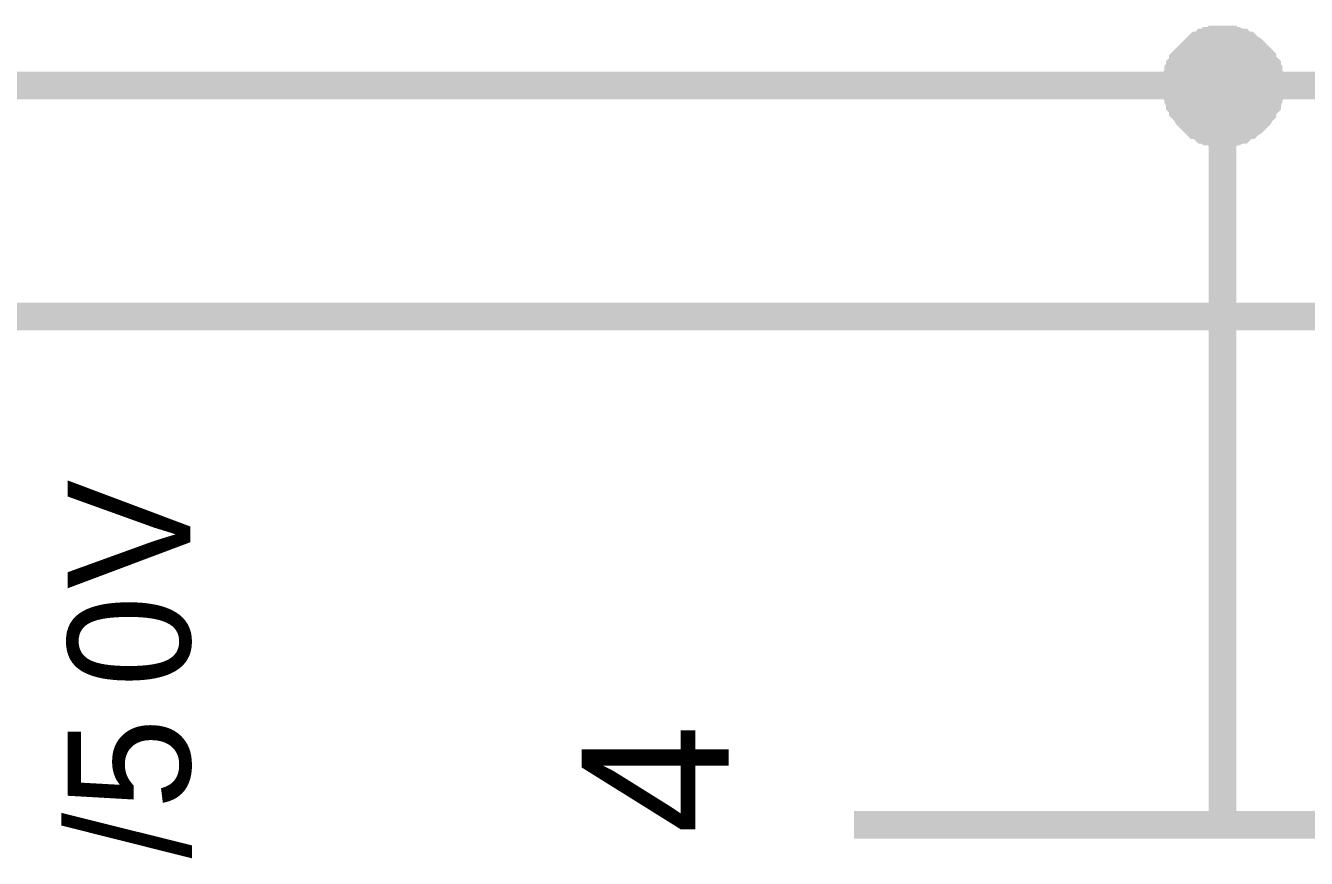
# Model space of a CAD drawing. Header units: millimetres. Extents: x 0 to 420, y 0 to 297.
# Drawn here: x 209.54 to 223.4, y 184.13 to 193.14 of the extents above; entities that cross this region are included whole.
import ezdxf

# ---------------------------------------------------------------- set-up
doc = ezdxf.new("R2010")
doc.units = ezdxf.units.MM
doc.layers.add('Sheet', color=255, linetype='Continuous')

msp = doc.modelspace()

# ---------------------------------------------------------------- linework, layer by layer
at = {"layer": 'Sheet'}
for points, const_width in [([(222, 192.497), (222, 192.53), (222, 192.547), (222, 192.58), (222.016, 192.596), (222.016, 192.629), (222.016, 192.646), (222.033, 192.663), (222.033, 192.696), (222.049, 192.712), (222.066, 192.729), (222.066, 192.762), (222.082, 192.778), (222.099, 192.795), (222.115, 192.812), (222.132, 192.828), (222.148, 192.845), (222.165, 192.861), (222.182, 192.878), (222.198, 192.894), (222.215, 192.911), (222.231, 192.927), (222.264, 192.927), (222.281, 192.944), (222.297, 192.961), (222.331, 192.961), (222.347, 192.977), (222.364, 192.977), (222.397, 192.977), (222.413, 192.994), (222.446, 192.994), (222.463, 192.994), (222.496, 192.994)], 0.3), ([(222, 192.497), (222, 192.53), (222, 192.547), (222, 192.58), (222.016, 192.596), (222.016, 192.629), (222.016, 192.646), (222.033, 192.663), (222.033, 192.696), (222.049, 192.712), (222.066, 192.729), (222.066, 192.762), (222.082, 192.778), (222.099, 192.795), (222.115, 192.812), (222.132, 192.828), (222.148, 192.845), (222.165, 192.861), (222.182, 192.878), (222.198, 192.894), (222.215, 192.911), (222.231, 192.927), (222.264, 192.927), (222.281, 192.944), (222.297, 192.961), (222.331, 192.961), (222.347, 192.977), (222.364, 192.977), (222.397, 192.977), (222.413, 192.994), (222.446, 192.994), (222.463, 192.994), (222.496, 192.994)], 0.3), ([(222, 192.497), (222, 192.53), (222, 192.547), (222, 192.58), (222.016, 192.596), (222.016, 192.629), (222.016, 192.646), (222.033, 192.663), (222.033, 192.696), (222.049, 192.712), (222.066, 192.729), (222.066, 192.762), (222.082, 192.778), (222.099, 192.795), (222.115, 192.812), (222.132, 192.828), (222.148, 192.845), (222.165, 192.861), (222.182, 192.878), (222.198, 192.894), (222.215, 192.911), (222.231, 192.927), (222.264, 192.927), (222.281, 192.944), (222.297, 192.961), (222.331, 192.961), (222.347, 192.977), (222.364, 192.977), (222.397, 192.977), (222.413, 192.994), (222.446, 192.994), (222.463, 192.994), (222.496, 192.994)], 0.3), ([(222, 192.497), (222, 192.53), (222, 192.547), (222, 192.58), (222.016, 192.596), (222.016, 192.629), (222.016, 192.646), (222.033, 192.663), (222.033, 192.696), (222.049, 192.712), (222.066, 192.729), (222.066, 192.762), (222.082, 192.778), (222.099, 192.795), (222.115, 192.812), (222.132, 192.828), (222.148, 192.845), (222.165, 192.861), (222.182, 192.878), (222.198, 192.894), (222.215, 192.911), (222.231, 192.927), (222.264, 192.927), (222.281, 192.944), (222.297, 192.961), (222.331, 192.961), (222.347, 192.977), (222.364, 192.977), (222.397, 192.977), (222.413, 192.994), (222.446, 192.994), (222.463, 192.994), (222.496, 192.994)], 0.3), ([(222.496, 192.994), (222.496, 192.994)], 0.3), ([(222.496, 192.994), (222.529, 192.994), (222.546, 192.994), (222.579, 192.994), (222.595, 192.977), (222.628, 192.977), (222.645, 192.977), (222.678, 192.961), (222.695, 192.961), (222.711, 192.944), (222.744, 192.927), (222.761, 192.927), (222.777, 192.911), (222.794, 192.894), (222.827, 192.878), (222.844, 192.861), (222.86, 192.845), (222.877, 192.828), (222.893, 192.812), (222.91, 192.795), (222.926, 192.778), (222.926, 192.762), (222.943, 192.729), (222.959, 192.712), (222.976, 192.696), (222.976, 192.663), (222.993, 192.646), (222.993, 192.629), (222.993, 192.596), (223.009, 192.58), (223.009, 192.547), (223.009, 192.53), (223.009, 192.497)], 0.3), ([(222.496, 192.994), (222.496, 192.994)], 0.3), ([(222.496, 192.994), (222.529, 192.994), (222.546, 192.994), (222.579, 192.994), (222.595, 192.977), (222.628, 192.977), (222.645, 192.977), (222.678, 192.961), (222.695, 192.961), (222.711, 192.944), (222.744, 192.927), (222.761, 192.927), (222.777, 192.911), (222.794, 192.894), (222.827, 192.878), (222.844, 192.861), (222.86, 192.845), (222.877, 192.828), (222.893, 192.812), (222.91, 192.795), (222.926, 192.778), (222.926, 192.762), (222.943, 192.729), (222.959, 192.712), (222.976, 192.696), (222.976, 192.663), (222.993, 192.646), (222.993, 192.629), (222.993, 192.596), (223.009, 192.58), (223.009, 192.547), (223.009, 192.53), (223.009, 192.497)], 0.3), ([(222.496, 192.994), (222.496, 192.994)], 0.3), ([(222.496, 192.994), (222.529, 192.994), (222.546, 192.994), (222.579, 192.994), (222.595, 192.977), (222.628, 192.977), (222.645, 192.977), (222.678, 192.961), (222.695, 192.961), (222.711, 192.944), (222.744, 192.927), (222.761, 192.927), (222.777, 192.911), (222.794, 192.894), (222.827, 192.878), (222.844, 192.861), (222.86, 192.845), (222.877, 192.828), (222.893, 192.812), (222.91, 192.795), (222.926, 192.778), (222.926, 192.762), (222.943, 192.729), (222.959, 192.712), (222.976, 192.696), (222.976, 192.663), (222.993, 192.646), (222.993, 192.629), (222.993, 192.596), (223.009, 192.58), (223.009, 192.547), (223.009, 192.53), (223.009, 192.497)], 0.3), ([(222.496, 192.994), (222.496, 192.994)], 0.3), ([(222.496, 192.994), (222.529, 192.994), (222.546, 192.994), (222.579, 192.994), (222.595, 192.977), (222.628, 192.977), (222.645, 192.977), (222.678, 192.961), (222.695, 192.961), (222.711, 192.944), (222.744, 192.927), (222.761, 192.927), (222.777, 192.911), (222.794, 192.894), (222.827, 192.878), (222.844, 192.861), (222.86, 192.845), (222.877, 192.828), (222.893, 192.812), (222.91, 192.795), (222.926, 192.778), (222.926, 192.762), (222.943, 192.729), (222.959, 192.712), (222.976, 192.696), (222.976, 192.663), (222.993, 192.646), (222.993, 192.629), (222.993, 192.596), (223.009, 192.58), (223.009, 192.547), (223.009, 192.53), (223.009, 192.497)], 0.3), ([(222, 192.497), (222, 192.53), (222, 192.547), (222, 192.58), (222.016, 192.596), (222.016, 192.629), (222.016, 192.646), (222.033, 192.663), (222.033, 192.696), (222.049, 192.712), (222.066, 192.729), (222.066, 192.762), (222.082, 192.778), (222.099, 192.795), (222.115, 192.812), (222.132, 192.828), (222.148, 192.845), (222.165, 192.861), (222.182, 192.878), (222.198, 192.894), (222.215, 192.911), (222.231, 192.927), (222.264, 192.927), (222.281, 192.944), (222.297, 192.961), (222.331, 192.961), (222.347, 192.977), (222.364, 192.977), (222.397, 192.977), (222.413, 192.994), (222.446, 192.994), (222.463, 192.994), (222.496, 192.994)], 0.0991), ([(222, 192.497), (222, 192.53), (222, 192.547), (222, 192.58), (222.016, 192.596), (222.016, 192.629), (222.016, 192.646), (222.033, 192.663), (222.033, 192.696), (222.049, 192.712), (222.066, 192.729), (222.066, 192.762), (222.082, 192.778), (222.099, 192.795), (222.115, 192.812), (222.132, 192.828), (222.148, 192.845), (222.165, 192.861), (222.182, 192.878), (222.198, 192.894), (222.215, 192.911), (222.231, 192.927), (222.264, 192.927), (222.281, 192.944), (222.297, 192.961), (222.331, 192.961), (222.347, 192.977), (222.364, 192.977), (222.397, 192.977), (222.413, 192.994), (222.446, 192.994), (222.463, 192.994), (222.496, 192.994)], 0.0991), ([(222, 192.497), (222, 192.53), (222, 192.547), (222, 192.58), (222.016, 192.596), (222.016, 192.629), (222.016, 192.646), (222.033, 192.663), (222.033, 192.696), (222.049, 192.712), (222.066, 192.729), (222.066, 192.762), (222.082, 192.778), (222.099, 192.795), (222.115, 192.812), (222.132, 192.828), (222.148, 192.845), (222.165, 192.861), (222.182, 192.878), (222.198, 192.894), (222.215, 192.911), (222.231, 192.927), (222.264, 192.927), (222.281, 192.944), (222.297, 192.961), (222.331, 192.961), (222.347, 192.977), (222.364, 192.977), (222.397, 192.977), (222.413, 192.994), (222.446, 192.994), (222.463, 192.994), (222.496, 192.994)], 0.0991), ([(222, 192.497), (222, 192.53), (222, 192.547), (222, 192.58), (222.016, 192.596), (222.016, 192.629), (222.016, 192.646), (222.033, 192.663), (222.033, 192.696), (222.049, 192.712), (222.066, 192.729), (222.066, 192.762), (222.082, 192.778), (222.099, 192.795), (222.115, 192.812), (222.132, 192.828), (222.148, 192.845), (222.165, 192.861), (222.182, 192.878), (222.198, 192.894), (222.215, 192.911), (222.231, 192.927), (222.264, 192.927), (222.281, 192.944), (222.297, 192.961), (222.331, 192.961), (222.347, 192.977), (222.364, 192.977), (222.397, 192.977), (222.413, 192.994), (222.446, 192.994), (222.463, 192.994), (222.496, 192.994)], 0.0991), ([(222.496, 192.994), (222.496, 192.994)], 0.0991), ([(222.496, 192.994), (222.529, 192.994), (222.546, 192.994), (222.579, 192.994), (222.595, 192.977), (222.628, 192.977), (222.645, 192.977), (222.678, 192.961), (222.695, 192.961), (222.711, 192.944), (222.744, 192.927), (222.761, 192.927), (222.777, 192.911), (222.794, 192.894), (222.827, 192.878), (222.844, 192.861), (222.86, 192.845), (222.877, 192.828), (222.893, 192.812), (222.91, 192.795), (222.926, 192.778), (222.926, 192.762), (222.943, 192.729), (222.959, 192.712), (222.976, 192.696), (222.976, 192.663), (222.993, 192.646), (222.993, 192.629), (222.993, 192.596), (223.009, 192.58), (223.009, 192.547), (223.009, 192.53), (223.009, 192.497)], 0.0991), ([(222.496, 192.994), (222.496, 192.994)], 0.0991), ([(222.496, 192.994), (222.529, 192.994), (222.546, 192.994), (222.579, 192.994), (222.595, 192.977), (222.628, 192.977), (222.645, 192.977), (222.678, 192.961), (222.695, 192.961), (222.711, 192.944), (222.744, 192.927), (222.761, 192.927), (222.777, 192.911), (222.794, 192.894), (222.827, 192.878), (222.844, 192.861), (222.86, 192.845), (222.877, 192.828), (222.893, 192.812), (222.91, 192.795), (222.926, 192.778), (222.926, 192.762), (222.943, 192.729), (222.959, 192.712), (222.976, 192.696), (222.976, 192.663), (222.993, 192.646), (222.993, 192.629), (222.993, 192.596), (223.009, 192.58), (223.009, 192.547), (223.009, 192.53), (223.009, 192.497)], 0.0991), ([(222.496, 192.994), (222.496, 192.994)], 0.0991), ([(222.496, 192.994), (222.529, 192.994), (222.546, 192.994), (222.579, 192.994), (222.595, 192.977), (222.628, 192.977), (222.645, 192.977), (222.678, 192.961), (222.695, 192.961), (222.711, 192.944), (222.744, 192.927), (222.761, 192.927), (222.777, 192.911), (222.794, 192.894), (222.827, 192.878), (222.844, 192.861), (222.86, 192.845), (222.877, 192.828), (222.893, 192.812), (222.91, 192.795), (222.926, 192.778), (222.926, 192.762), (222.943, 192.729), (222.959, 192.712), (222.976, 192.696), (222.976, 192.663), (222.993, 192.646), (222.993, 192.629), (222.993, 192.596), (223.009, 192.58), (223.009, 192.547), (223.009, 192.53), (223.009, 192.497)], 0.0991), ([(222.496, 192.994), (222.496, 192.994)], 0.0991), ([(222.496, 192.994), (222.529, 192.994), (222.546, 192.994), (222.579, 192.994), (222.595, 192.977), (222.628, 192.977), (222.645, 192.977), (222.678, 192.961), (222.695, 192.961), (222.711, 192.944), (222.744, 192.927), (222.761, 192.927), (222.777, 192.911), (222.794, 192.894), (222.827, 192.878), (222.844, 192.861), (222.86, 192.845), (222.877, 192.828), (222.893, 192.812), (222.91, 192.795), (222.926, 192.778), (222.926, 192.762), (222.943, 192.729), (222.959, 192.712), (222.976, 192.696), (222.976, 192.663), (222.993, 192.646), (222.993, 192.629), (222.993, 192.596), (223.009, 192.58), (223.009, 192.547), (223.009, 192.53), (223.009, 192.497)], 0.0991), ([(347.44, 192.497), (222.496, 192.497), (72.576, 192.497)], 0.3), ([(222.496, 191.984), (222.463, 191.984), (222.446, 191.984), (222.413, 191.984), (222.397, 192), (222.364, 192), (222.347, 192), (222.331, 192.017), (222.297, 192.017), (222.281, 192.033), (222.264, 192.05), (222.231, 192.066), (222.215, 192.066), (222.198, 192.083), (222.182, 192.1), (222.165, 192.116), (222.148, 192.133), (222.132, 192.149), (222.115, 192.166), (222.099, 192.199), (222.082, 192.215), (222.066, 192.232), (222.066, 192.249), (222.049, 192.282), (222.033, 192.298), (222.033, 192.315), (222.016, 192.348), (222.016, 192.364), (222.016, 192.398), (222, 192.414), (222, 192.447), (222, 192.464), (222, 192.497)], 0.3), ([(222, 192.497), (222, 192.497)], 0.3), ([(222.496, 191.984), (222.463, 191.984), (222.446, 191.984), (222.413, 191.984), (222.397, 192), (222.364, 192), (222.347, 192), (222.331, 192.017), (222.297, 192.017), (222.281, 192.033), (222.264, 192.05), (222.231, 192.066), (222.215, 192.066), (222.198, 192.083), (222.182, 192.1), (222.165, 192.116), (222.148, 192.133), (222.132, 192.149), (222.115, 192.166), (222.099, 192.199), (222.082, 192.215), (222.066, 192.232), (222.066, 192.249), (222.049, 192.282), (222.033, 192.298), (222.033, 192.315), (222.016, 192.348), (222.016, 192.364), (222.016, 192.398), (222, 192.414), (222, 192.447), (222, 192.464), (222, 192.497)], 0.3), ([(222, 192.497), (222, 192.497)], 0.3), ([(222.496, 191.984), (222.463, 191.984), (222.446, 191.984), (222.413, 191.984), (222.397, 192), (222.364, 192), (222.347, 192), (222.331, 192.017), (222.297, 192.017), (222.281, 192.033), (222.264, 192.05), (222.231, 192.066), (222.215, 192.066), (222.198, 192.083), (222.182, 192.1), (222.165, 192.116), (222.148, 192.133), (222.132, 192.149), (222.115, 192.166), (222.099, 192.199), (222.082, 192.215), (222.066, 192.232), (222.066, 192.249), (222.049, 192.282), (222.033, 192.298), (222.033, 192.315), (222.016, 192.348), (222.016, 192.364), (222.016, 192.398), (222, 192.414), (222, 192.447), (222, 192.464), (222, 192.497)], 0.3), ([(222, 192.497), (222, 192.497)], 0.3), ([(222.496, 191.984), (222.463, 191.984), (222.446, 191.984), (222.413, 191.984), (222.397, 192), (222.364, 192), (222.347, 192), (222.331, 192.017), (222.297, 192.017), (222.281, 192.033), (222.264, 192.05), (222.231, 192.066), (222.215, 192.066), (222.198, 192.083), (222.182, 192.1), (222.165, 192.116), (222.148, 192.133), (222.132, 192.149), (222.115, 192.166), (222.099, 192.199), (222.082, 192.215), (222.066, 192.232), (222.066, 192.249), (222.049, 192.282), (222.033, 192.298), (222.033, 192.315), (222.016, 192.348), (222.016, 192.364), (222.016, 192.398), (222, 192.414), (222, 192.447), (222, 192.464), (222, 192.497)], 0.3), ([(222, 192.497), (222, 192.497)], 0.3), ([(222.496, 191.984), (222.463, 191.984), (222.446, 191.984), (222.413, 191.984), (222.397, 192), (222.364, 192), (222.347, 192), (222.331, 192.017), (222.297, 192.017), (222.281, 192.033), (222.264, 192.05), (222.231, 192.066), (222.215, 192.066), (222.198, 192.083), (222.182, 192.1), (222.165, 192.116), (222.148, 192.133), (222.132, 192.149), (222.115, 192.166), (222.099, 192.199), (222.082, 192.215), (222.066, 192.232), (222.066, 192.249), (222.049, 192.282), (222.033, 192.298), (222.033, 192.315), (222.016, 192.348), (222.016, 192.364), (222.016, 192.398), (222, 192.414), (222, 192.447), (222, 192.464), (222, 192.497)], 0.0991), ([(222, 192.497), (222, 192.497)], 0.0991), ([(222.496, 191.984), (222.463, 191.984), (222.446, 191.984), (222.413, 191.984), (222.397, 192), (222.364, 192), (222.347, 192), (222.331, 192.017), (222.297, 192.017), (222.281, 192.033), (222.264, 192.05), (222.231, 192.066), (222.215, 192.066), (222.198, 192.083), (222.182, 192.1), (222.165, 192.116), (222.148, 192.133), (222.132, 192.149), (222.115, 192.166), (222.099, 192.199), (222.082, 192.215), (222.066, 192.232), (222.066, 192.249), (222.049, 192.282), (222.033, 192.298), (222.033, 192.315), (222.016, 192.348), (222.016, 192.364), (222.016, 192.398), (222, 192.414), (222, 192.447), (222, 192.464), (222, 192.497)], 0.0991), ([(222, 192.497), (222, 192.497)], 0.0991), ([(222.496, 191.984), (222.463, 191.984), (222.446, 191.984), (222.413, 191.984), (222.397, 192), (222.364, 192), (222.347, 192), (222.331, 192.017), (222.297, 192.017), (222.281, 192.033), (222.264, 192.05), (222.231, 192.066), (222.215, 192.066), (222.198, 192.083), (222.182, 192.1), (222.165, 192.116), (222.148, 192.133), (222.132, 192.149), (222.115, 192.166), (222.099, 192.199), (222.082, 192.215), (222.066, 192.232), (222.066, 192.249), (222.049, 192.282), (222.033, 192.298), (222.033, 192.315), (222.016, 192.348), (222.016, 192.364), (222.016, 192.398), (222, 192.414), (222, 192.447), (222, 192.464), (222, 192.497)], 0.0991), ([(222, 192.497), (222, 192.497)], 0.0991), ([(222.496, 191.984), (222.463, 191.984), (222.446, 191.984), (222.413, 191.984), (222.397, 192), (222.364, 192), (222.347, 192), (222.331, 192.017), (222.297, 192.017), (222.281, 192.033), (222.264, 192.05), (222.231, 192.066), (222.215, 192.066), (222.198, 192.083), (222.182, 192.1), (222.165, 192.116), (222.148, 192.133), (222.132, 192.149), (222.115, 192.166), (222.099, 192.199), (222.082, 192.215), (222.066, 192.232), (222.066, 192.249), (222.049, 192.282), (222.033, 192.298), (222.033, 192.315), (222.016, 192.348), (222.016, 192.364), (222.016, 192.398), (222, 192.414), (222, 192.447), (222, 192.464), (222, 192.497)], 0.0991), ([(222, 192.497), (222, 192.497)], 0.0991), ([(223.009, 192.497), (223.009, 192.464), (223.009, 192.447), (223.009, 192.414), (222.993, 192.398), (222.993, 192.364), (222.993, 192.348), (222.976, 192.315), (222.976, 192.298), (222.959, 192.282), (222.943, 192.249), (222.926, 192.232), (222.926, 192.215), (222.91, 192.199), (222.893, 192.166), (222.877, 192.149), (222.86, 192.133), (222.844, 192.116), (222.827, 192.1), (222.794, 192.083), (222.777, 192.066), (222.761, 192.066), (222.744, 192.05), (222.711, 192.033), (222.695, 192.017), (222.678, 192.017), (222.645, 192), (222.628, 192), (222.595, 192), (222.579, 191.984), (222.546, 191.984), (222.529, 191.984), (222.496, 191.984)], 0.3), ([(222.496, 192.497), (222.496, 187.496)], 0.3), ([(223.009, 192.497), (223.009, 192.464), (223.009, 192.447), (223.009, 192.414), (222.993, 192.398), (222.993, 192.364), (222.993, 192.348), (222.976, 192.315), (222.976, 192.298), (222.959, 192.282), (222.943, 192.249), (222.926, 192.232), (222.926, 192.215), (222.91, 192.199), (222.893, 192.166), (222.877, 192.149), (222.86, 192.133), (222.844, 192.116), (222.827, 192.1), (222.794, 192.083), (222.777, 192.066), (222.761, 192.066), (222.744, 192.05), (222.711, 192.033), (222.695, 192.017), (222.678, 192.017), (222.645, 192), (222.628, 192), (222.595, 192), (222.579, 191.984), (222.546, 191.984), (222.529, 191.984), (222.496, 191.984)], 0.3), ([(223.009, 192.497), (223.009, 192.464), (223.009, 192.447), (223.009, 192.414), (222.993, 192.398), (222.993, 192.364), (222.993, 192.348), (222.976, 192.315), (222.976, 192.298), (222.959, 192.282), (222.943, 192.249), (222.926, 192.232), (222.926, 192.215), (222.91, 192.199), (222.893, 192.166), (222.877, 192.149), (222.86, 192.133), (222.844, 192.116), (222.827, 192.1), (222.794, 192.083), (222.777, 192.066), (222.761, 192.066), (222.744, 192.05), (222.711, 192.033), (222.695, 192.017), (222.678, 192.017), (222.645, 192), (222.628, 192), (222.595, 192), (222.579, 191.984), (222.546, 191.984), (222.529, 191.984), (222.496, 191.984)], 0.3), ([(223.009, 192.497), (223.009, 192.464), (223.009, 192.447), (223.009, 192.414), (222.993, 192.398), (222.993, 192.364), (222.993, 192.348), (222.976, 192.315), (222.976, 192.298), (222.959, 192.282), (222.943, 192.249), (222.926, 192.232), (222.926, 192.215), (222.91, 192.199), (222.893, 192.166), (222.877, 192.149), (222.86, 192.133), (222.844, 192.116), (222.827, 192.1), (222.794, 192.083), (222.777, 192.066), (222.761, 192.066), (222.744, 192.05), (222.711, 192.033), (222.695, 192.017), (222.678, 192.017), (222.645, 192), (222.628, 192), (222.595, 192), (222.579, 191.984), (222.546, 191.984), (222.529, 191.984), (222.496, 191.984)], 0.3), ([(223.009, 192.497), (223.009, 192.464), (223.009, 192.447), (223.009, 192.414), (222.993, 192.398), (222.993, 192.364), (222.993, 192.348), (222.976, 192.315), (222.976, 192.298), (222.959, 192.282), (222.943, 192.249), (222.926, 192.232), (222.926, 192.215), (222.91, 192.199), (222.893, 192.166), (222.877, 192.149), (222.86, 192.133), (222.844, 192.116), (222.827, 192.1), (222.794, 192.083), (222.777, 192.066), (222.761, 192.066), (222.744, 192.05), (222.711, 192.033), (222.695, 192.017), (222.678, 192.017), (222.645, 192), (222.628, 192), (222.595, 192), (222.579, 191.984), (222.546, 191.984), (222.529, 191.984), (222.496, 191.984)], 0.0991), ([(223.009, 192.497), (223.009, 192.464), (223.009, 192.447), (223.009, 192.414), (222.993, 192.398), (222.993, 192.364), (222.993, 192.348), (222.976, 192.315), (222.976, 192.298), (222.959, 192.282), (222.943, 192.249), (222.926, 192.232), (222.926, 192.215), (222.91, 192.199), (222.893, 192.166), (222.877, 192.149), (222.86, 192.133), (222.844, 192.116), (222.827, 192.1), (222.794, 192.083), (222.777, 192.066), (222.761, 192.066), (222.744, 192.05), (222.711, 192.033), (222.695, 192.017), (222.678, 192.017), (222.645, 192), (222.628, 192), (222.595, 192), (222.579, 191.984), (222.546, 191.984), (222.529, 191.984), (222.496, 191.984)], 0.0991), ([(223.009, 192.497), (223.009, 192.464), (223.009, 192.447), (223.009, 192.414), (222.993, 192.398), (222.993, 192.364), (222.993, 192.348), (222.976, 192.315), (222.976, 192.298), (222.959, 192.282), (222.943, 192.249), (222.926, 192.232), (222.926, 192.215), (222.91, 192.199), (222.893, 192.166), (222.877, 192.149), (222.86, 192.133), (222.844, 192.116), (222.827, 192.1), (222.794, 192.083), (222.777, 192.066), (222.761, 192.066), (222.744, 192.05), (222.711, 192.033), (222.695, 192.017), (222.678, 192.017), (222.645, 192), (222.628, 192), (222.595, 192), (222.579, 191.984), (222.546, 191.984), (222.529, 191.984), (222.496, 191.984)], 0.0991), ([(223.009, 192.497), (223.009, 192.464), (223.009, 192.447), (223.009, 192.414), (222.993, 192.398), (222.993, 192.364), (222.993, 192.348), (222.976, 192.315), (222.976, 192.298), (222.959, 192.282), (222.943, 192.249), (222.926, 192.232), (222.926, 192.215), (222.91, 192.199), (222.893, 192.166), (222.877, 192.149), (222.86, 192.133), (222.844, 192.116), (222.827, 192.1), (222.794, 192.083), (222.777, 192.066), (222.761, 192.066), (222.744, 192.05), (222.711, 192.033), (222.695, 192.017), (222.678, 192.017), (222.645, 192), (222.628, 192), (222.595, 192), (222.579, 191.984), (222.546, 191.984), (222.529, 191.984), (222.496, 191.984)], 0.0991), ([(223.009, 192.497), (223.009, 192.497), (223.009, 192.497), (223.009, 192.497), (223.009, 192.497), (223.009, 192.497), (223.009, 192.497), (223.009, 192.497), (223.009, 192.497), (223.009, 192.497), (223.009, 192.497), (223.009, 192.497), (223.009, 192.497), (223.009, 192.497), (223.009, 192.497), (223.009, 192.497), (223.009, 192.497), (223.009, 192.497), (223.009, 192.497), (223.009, 192.497), (223.009, 192.497), (223.009, 192.497), (223.009, 192.497), (223.009, 192.497), (223.009, 192.497), (223.009, 192.497), (223.009, 192.497), (223.009, 192.497), (223.009, 192.497), (223.009, 192.497), (223.009, 192.497), (223.009, 192.497), (223.009, 192.497)], 0.3), ([(223.009, 192.497), (223.009, 192.497)], 0.3), ([(223.009, 192.497), (223.009, 192.497), (223.009, 192.497), (223.009, 192.497), (223.009, 192.497), (223.009, 192.497), (223.009, 192.497), (223.009, 192.497), (223.009, 192.497), (223.009, 192.497), (223.009, 192.497), (223.009, 192.497), (223.009, 192.497), (223.009, 192.497), (223.009, 192.497), (223.009, 192.497), (223.009, 192.497), (223.009, 192.497), (223.009, 192.497), (223.009, 192.497), (223.009, 192.497), (223.009, 192.497), (223.009, 192.497), (223.009, 192.497), (223.009, 192.497), (223.009, 192.497), (223.009, 192.497), (223.009, 192.497), (223.009, 192.497), (223.009, 192.497), (223.009, 192.497), (223.009, 192.497), (223.009, 192.497)], 0.3), ([(223.009, 192.497), (223.009, 192.497)], 0.3), ([(223.009, 192.497), (223.009, 192.497), (223.009, 192.497), (223.009, 192.497), (223.009, 192.497), (223.009, 192.497), (223.009, 192.497), (223.009, 192.497), (223.009, 192.497), (223.009, 192.497), (223.009, 192.497), (223.009, 192.497), (223.009, 192.497), (223.009, 192.497), (223.009, 192.497), (223.009, 192.497), (223.009, 192.497), (223.009, 192.497), (223.009, 192.497), (223.009, 192.497), (223.009, 192.497), (223.009, 192.497), (223.009, 192.497), (223.009, 192.497), (223.009, 192.497), (223.009, 192.497), (223.009, 192.497), (223.009, 192.497), (223.009, 192.497), (223.009, 192.497), (223.009, 192.497), (223.009, 192.497), (223.009, 192.497)], 0.3), ([(223.009, 192.497), (223.009, 192.497)], 0.3), ([(223.009, 192.497), (223.009, 192.497), (223.009, 192.497), (223.009, 192.497), (223.009, 192.497), (223.009, 192.497), (223.009, 192.497), (223.009, 192.497), (223.009, 192.497), (223.009, 192.497), (223.009, 192.497), (223.009, 192.497), (223.009, 192.497), (223.009, 192.497), (223.009, 192.497), (223.009, 192.497), (223.009, 192.497), (223.009, 192.497), (223.009, 192.497), (223.009, 192.497), (223.009, 192.497), (223.009, 192.497), (223.009, 192.497), (223.009, 192.497), (223.009, 192.497), (223.009, 192.497), (223.009, 192.497), (223.009, 192.497), (223.009, 192.497), (223.009, 192.497), (223.009, 192.497), (223.009, 192.497), (223.009, 192.497)], 0.3), ([(223.009, 192.497), (223.009, 192.497)], 0.3), ([(223.009, 192.497), (223.009, 192.497), (223.009, 192.497), (223.009, 192.497), (223.009, 192.497), (223.009, 192.497), (223.009, 192.497), (223.009, 192.497), (223.009, 192.497), (223.009, 192.497), (223.009, 192.497), (223.009, 192.497), (223.009, 192.497), (223.009, 192.497), (223.009, 192.497), (223.009, 192.497), (223.009, 192.497), (223.009, 192.497), (223.009, 192.497), (223.009, 192.497), (223.009, 192.497), (223.009, 192.497), (223.009, 192.497), (223.009, 192.497), (223.009, 192.497), (223.009, 192.497), (223.009, 192.497), (223.009, 192.497), (223.009, 192.497), (223.009, 192.497), (223.009, 192.497), (223.009, 192.497), (223.009, 192.497)], 0.0991), ([(223.009, 192.497), (223.009, 192.497)], 0.0991), ([(223.009, 192.497), (223.009, 192.497), (223.009, 192.497), (223.009, 192.497), (223.009, 192.497), (223.009, 192.497), (223.009, 192.497), (223.009, 192.497), (223.009, 192.497), (223.009, 192.497), (223.009, 192.497), (223.009, 192.497), (223.009, 192.497), (223.009, 192.497), (223.009, 192.497), (223.009, 192.497), (223.009, 192.497), (223.009, 192.497), (223.009, 192.497), (223.009, 192.497), (223.009, 192.497), (223.009, 192.497), (223.009, 192.497), (223.009, 192.497), (223.009, 192.497), (223.009, 192.497), (223.009, 192.497), (223.009, 192.497), (223.009, 192.497), (223.009, 192.497), (223.009, 192.497), (223.009, 192.497), (223.009, 192.497)], 0.0991), ([(223.009, 192.497), (223.009, 192.497)], 0.0991), ([(223.009, 192.497), (223.009, 192.497), (223.009, 192.497), (223.009, 192.497), (223.009, 192.497), (223.009, 192.497), (223.009, 192.497), (223.009, 192.497), (223.009, 192.497), (223.009, 192.497), (223.009, 192.497), (223.009, 192.497), (223.009, 192.497), (223.009, 192.497), (223.009, 192.497), (223.009, 192.497), (223.009, 192.497), (223.009, 192.497), (223.009, 192.497), (223.009, 192.497), (223.009, 192.497), (223.009, 192.497), (223.009, 192.497), (223.009, 192.497), (223.009, 192.497), (223.009, 192.497), (223.009, 192.497), (223.009, 192.497), (223.009, 192.497), (223.009, 192.497), (223.009, 192.497), (223.009, 192.497), (223.009, 192.497)], 0.0991), ([(223.009, 192.497), (223.009, 192.497)], 0.0991), ([(223.009, 192.497), (223.009, 192.497), (223.009, 192.497), (223.009, 192.497), (223.009, 192.497), (223.009, 192.497), (223.009, 192.497), (223.009, 192.497), (223.009, 192.497), (223.009, 192.497), (223.009, 192.497), (223.009, 192.497), (223.009, 192.497), (223.009, 192.497), (223.009, 192.497), (223.009, 192.497), (223.009, 192.497), (223.009, 192.497), (223.009, 192.497), (223.009, 192.497), (223.009, 192.497), (223.009, 192.497), (223.009, 192.497), (223.009, 192.497), (223.009, 192.497), (223.009, 192.497), (223.009, 192.497), (223.009, 192.497), (223.009, 192.497), (223.009, 192.497), (223.009, 192.497), (223.009, 192.497), (223.009, 192.497)], 0.0991), ([(223.009, 192.497), (223.009, 192.497)], 0.0991), ([(347.44, 189.997), (205.018, 189.997), (72.576, 189.997)], 0.3), ([(222.496, 184.499), (222.496, 187.496)], 0.3), ([(218.507, 184.499), (226.501, 184.499)], 0.3)]:
    msp.add_lwpolyline(points, dxfattribs=dict(at, const_width=const_width))
at = {"layer": 'Sheet', "const_width": 0.508}
msp.add_lwpolyline([(222.246, 192.5, 1), (222.754, 192.5, 1)], format="xyb", close=True, dxfattribs=at)

# ---------------------------------------------------------------- texts
at = {"layer": 'Sheet'}
for s, height, p in [('V', 1.325, (211.324, 187.049)), ('0', 1.325, (211.324, 185.989)), ('5', 1.325, (211.324, 184.665)), ('4', 1.59, (217.15, 184.4)), ('/', 1.325, (211.324, 184.135))]:
    msp.add_text(s, height=height, rotation=90, dxfattribs=at).set_placement(p)

doc.saveas('drawing.dxf')
